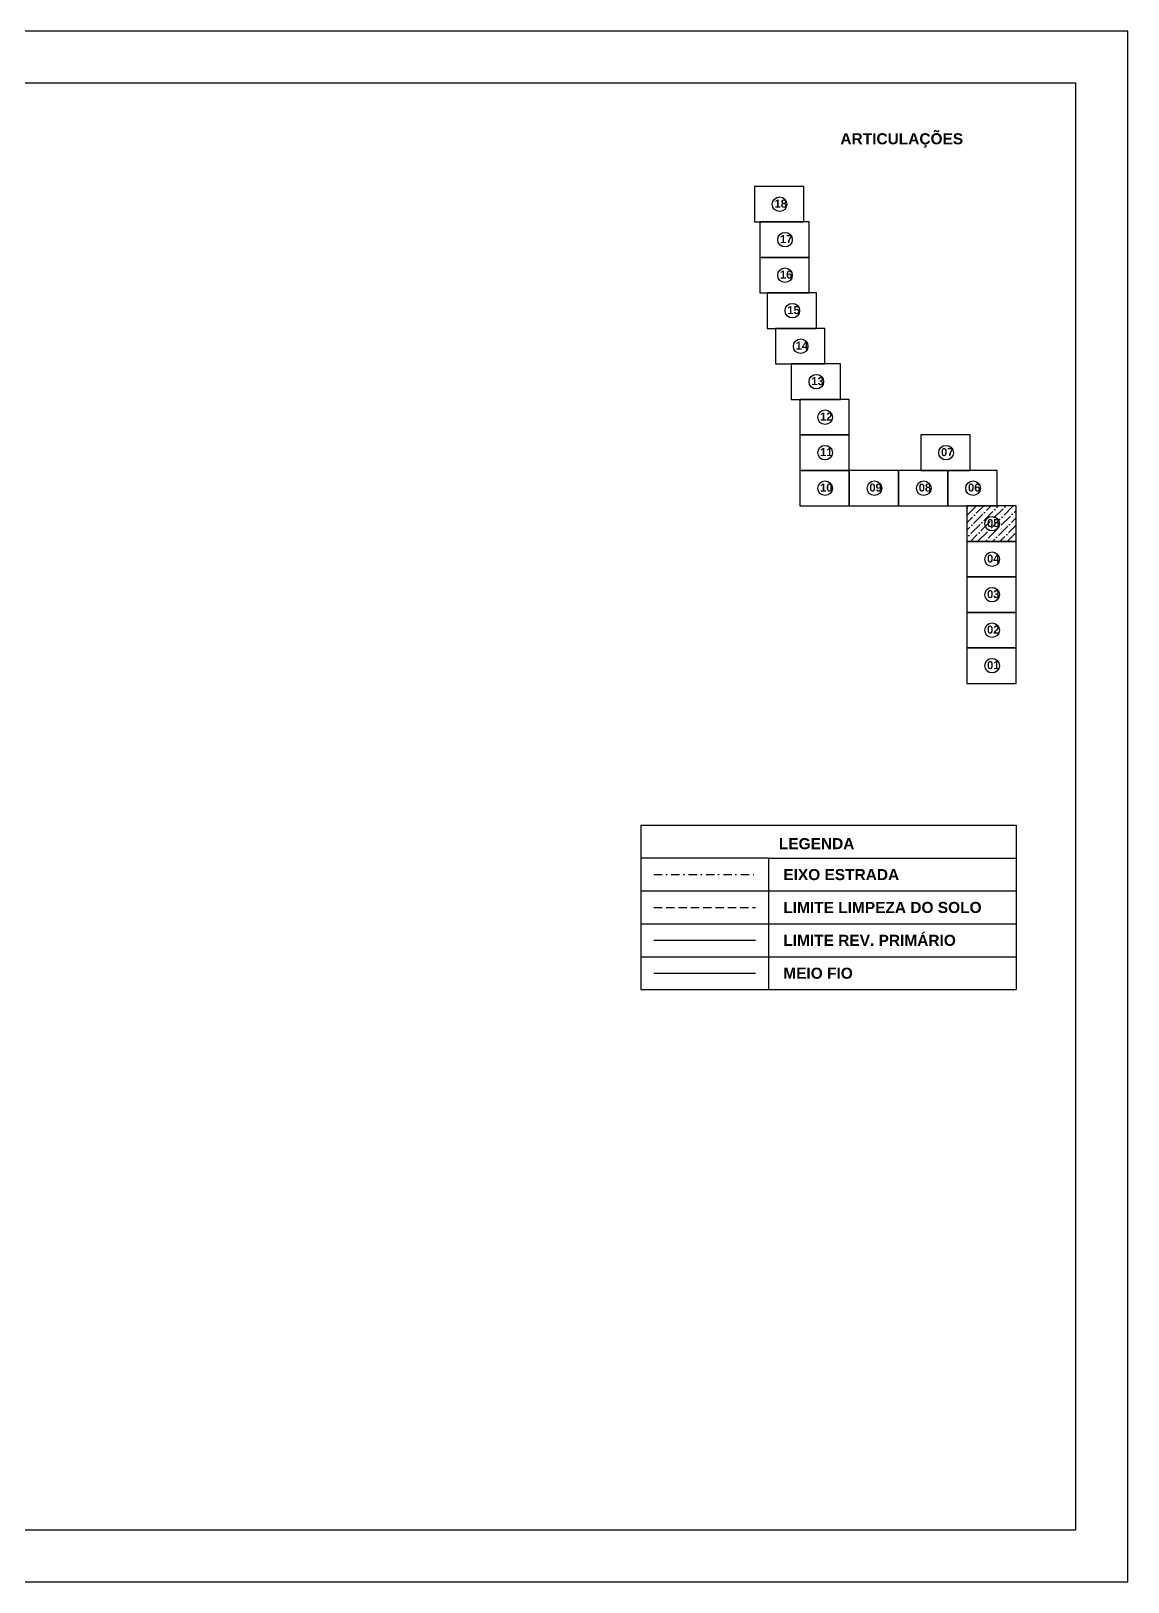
# Model space of a CAD drawing. Header units: millimetres. Extents: x 276147 to 291056, y 9594849 to 9609891.
# Drawn here: x 285909.7 to 286076.5, y 9596156.8 to 9596392.7 of the extents above; entities that cross this region are included whole.
import ezdxf

# ---------------------------------------------------------------- set-up
doc = ezdxf.new("R2010")
doc.units = ezdxf.units.MM
doc.header["$LTSCALE"] = 10
for name, pattern in [('CONTINUO', [0]), ('DASHDOTX2', [50.8, 25.4, -12.7, 0, -12.7]), ('HIDDEN', [0.375, 0.25, -0.125])]:
    doc.linetypes.add(name, pattern=pattern)
for name, color, linetype in [('500-dim1', 6, 'Continuous'), ('TG', 7, 'CONTINUO'), ('Top_malha_coord', 8, 'Continuous')]:
    doc.layers.add(name, color=color, linetype=linetype)
doc.styles.add('T7', font='arial.ttf')

# ---------------------------------------------------------------- blocks, each defined once
blk = doc.blocks.new('ASDF')
at = {"layer": 'Top_malha_coord', "color": 7}
for points in [[(288117.2770572668, 9595425.095165152), (288124.7770572668, 9595425.095165152), (288124.7770572668, 9595430.494073676), (288117.2770572668, 9595430.494073676)], [(288118.1013027223, 9595419.696256628), (288125.6013027224, 9595419.696256628), (288125.6013027224, 9595425.095165152), (288118.1013027223, 9595425.095165152)], [(288118.1013027223, 9595414.297348104), (288125.6013027224, 9595414.297348104), (288125.6013027224, 9595419.696256628), (288118.1013027223, 9595419.696256628)], [(288119.2235212072, 9595408.89843958), (288126.7235212072, 9595408.89843958), (288126.7235212072, 9595414.297348104), (288119.2235212072, 9595414.297348104)], [(288120.4897937645, 9595403.499531057), (288127.9897937645, 9595403.499531057), (288127.9897937645, 9595408.89843958), (288120.4897937645, 9595408.89843958)], [(288122.8676055573, 9595398.100622533), (288130.3676055573, 9595398.100622533), (288130.3676055573, 9595403.499531057), (288122.8676055573, 9595403.499531057)], [(288124.19609628, 9595392.701714007), (288131.69609628, 9595392.701714007), (288131.69609628, 9595398.100622533), (288124.19609628, 9595398.100622533)], [(288124.19609628, 9595387.302805483), (288131.69609628, 9595387.302805483), (288131.69609628, 9595392.701714007), (288124.19609628, 9595392.701714007)], [(288142.5888804331, 9595387.302805483), (288150.0888804331, 9595387.302805483), (288150.0888804331, 9595392.701714007), (288142.5888804331, 9595392.701714007)], [(288124.19609628, 9595381.90389696), (288131.69609628, 9595381.90389696), (288131.69609628, 9595387.302805483), (288124.19609628, 9595387.302805483)], [(288131.69609628, 9595381.90389696), (288139.19609628, 9595381.90389696), (288139.19609628, 9595387.302805483), (288131.69609628, 9595387.302805483)], [(288139.19609628, 9595381.90389696), (288146.69609628, 9595381.90389696), (288146.69609628, 9595387.302805483), (288139.19609628, 9595387.302805483)], [(288146.69609628, 9595381.90389696), (288154.19609628, 9595381.90389696), (288154.19609628, 9595387.302805483), (288146.69609628, 9595387.302805483)], [(288149.5854278603, 9595376.504988436), (288157.0854278603, 9595376.504988436), (288157.0854278603, 9595381.90389696), (288149.5854278603, 9595381.90389696)], [(288149.5854278603, 9595371.106079912), (288157.0854278603, 9595371.106079912), (288157.0854278603, 9595376.504988436), (288149.5854278603, 9595376.504988436)], [(288149.5854278603, 9595365.707171388), (288157.0854278603, 9595365.707171388), (288157.0854278603, 9595371.106079912), (288149.5854278603, 9595371.106079912)], [(288149.5854278603, 9595360.308262864), (288157.0854278603, 9595360.308262864), (288157.0854278603, 9595365.707171388), (288149.5854278603, 9595365.707171388)], [(288149.5854278603, 9595354.90935434), (288157.0854278603, 9595354.90935434), (288157.0854278603, 9595360.308262864), (288149.5854278603, 9595360.308262864)]]:
    blk.add_lwpolyline(points, close=True, dxfattribs=at)
for centre in [(288121.1075160061, 9595427.794619417), (288121.9317614617, 9595422.39571089), (288121.9317614617, 9595416.996802364), (288123.0539799466, 9595411.59789384), (288124.3202525039, 9595406.19898532), (288126.6980642967, 9595400.800076792), (288128.0265550194, 9595395.401168272), (288128.0265550194, 9595390.002259746), (288146.4193391725, 9595390.002259746), (288128.0265550194, 9595384.603351222), (288135.5265550194, 9595384.603351222), (288143.0265550194, 9595384.603351222), (288150.5265550194, 9595384.603351222), (288153.4158865996, 9595379.204442697), (288153.4158865996, 9595373.805534175), (288153.4158865996, 9595368.406625653), (288153.4158865996, 9595363.007717127), (288153.4158865996, 9595357.608808603)]:
    blk.add_circle(centre, 1.10921345708195, dxfattribs=at)
at = {"layer": 'Top_malha_coord', "color": 7, "char_height": 1.216883596980453, "attachment_point": 1, "style": 'T7'}
for s, insert in [('{\\fArial|b1|i0|c0|p34;18}', (288120.3443937709, 9595428.492702857)), ('{\\fArial|b1|i0|c0|p34;17}', (288121.1686392266, 9595423.093794333)), ('{\\fArial|b1|i0|c0|p34;16}', (288121.1686392266, 9595417.694885807)), ('{\\fArial|b1|i0|c0|p34;15}', (288122.2908577114, 9595412.295977283)), ('{\\fArial|b1|i0|c0|p34;14}', (288123.5571302687, 9595406.89706876)), ('{\\fArial|b1|i0|c0|p34;13}', (288125.9349420615, 9595401.498160236)), ('{\\fArial|b1|i0|c0|p34;12}', (288127.2634327842, 9595396.099251712)), ('{\\fArial|b1|i0|c0|p34;11}', (288127.2634327842, 9595390.700343188)), ('{\\fArial|b1|i0|c0|p34;07}', (288145.6562169372, 9595390.700343188)), ('{\\fArial|b1|i0|c0|p34;10}', (288127.2634327842, 9595385.301434664)), ('{\\fArial|b1|i0|c0|p34;09}', (288134.7634327842, 9595385.301434664)), ('{\\fArial|b1|i0|c0|p34;08}', (288142.2634327842, 9595385.301434664)), ('{\\fArial|b1|i0|c0|p34;06}', (288149.7634327842, 9595385.301434664)), ('{\\fArial|b1|i0|c0|p34;05}', (288152.6527643644, 9595379.902526142)), ('{\\fArial|b1|i0|c0|p34;04}', (288152.6527643644, 9595374.503617616)), ('{\\fArial|b1|i0|c0|p34;03}', (288152.6527643644, 9595369.104709093)), ('{\\fArial|b1|i0|c0|p34;02}', (288152.6527643644, 9595363.705800567)), ('{\\fArial|b1|i0|c0|p34;01}', (288152.6527643644, 9595358.306892043))]:
    blk.add_mtext_dynamic_manual_height_columns(s, width=9.05984542533406, gutter_width=12.5, heights=[0], dxfattribs=dict(at, insert=insert))

msp = doc.modelspace()

# ---------------------------------------------------------------- hatches: boundary and pattern name
at = {"layer": 'Top_malha_coord'}
h = msp.add_hatch(dxfattribs=at)
h.set_pattern_fill('ANSI36', color=8, scale=0.25)
h.set_pattern_definition([(45, (-2097.550440302643, 960.1335402280092), (0.4209495056751168, 1.54348152080876), [1.984375, -0.396875, 0, -0.396875])])
h.paths.add_polyline_path([(286059.5349875575, 9596320.441803092), (286052.0349875576, 9596320.441803092), (286052.0349875576, 9596315.042894568), (286059.5349875575, 9596315.042894568)])
h.paths.add_polyline_path([(286056.9746597541, 9596317.742348833, -1), (286054.7562328399, 9596317.742348833, -1)], flags=0)
h.paths.add_polyline_path([(286054.7267170852, 9596316.554096684), (286057.2260598618, 9596316.554096684), (286057.2260598618, 9596319.061740167), (286054.7267170852, 9596319.061740167)], flags=24)

# ---------------------------------------------------------------- linework, layer by layer
at = {"color": 8, "linetype": 'HIDDEN', "ltscale": 0.5}
msp.add_line((286004.4542974219, 9596259.38561223), (286019.8968725264, 9596259.38561223), dxfattribs=at)
at = {"layer": '500-dim1', "ltscale": 0.1}
for points in [[(285762.8124201144, 9596156.787109517), (286076.5308316656, 9596156.787109517), (286076.5308316656, 9596392.671586048), (285762.8124201144, 9596392.671586048)], [(285770.7546583815, 9596164.72934778), (286068.5885933985, 9596164.72934778), (286068.5885933985, 9596384.729347782), (285770.7546583815, 9596384.729347782)]]:
    msp.add_lwpolyline(points, close=True, dxfattribs=at)
at = {"layer": 'TG', "color": 1, "linetype": 'DASHDOTX2', "ltscale": 0.005}
msp.add_line((286004.4542974219, 9596264.385612233), (286019.8968725264, 9596264.385612233), dxfattribs=at)
at = {"layer": 'TG', "color": 8, "linetype": 'CONTINUO'}
msp.add_line((286004.4542974219, 9596254.38561223), (286019.8968725264, 9596254.38561223), dxfattribs=at)
at = {"layer": 'TG', "color": 4, "linetype": 'CONTINUO'}
msp.add_line((286004.4542974219, 9596249.38561223), (286019.8968725264, 9596249.38561223), dxfattribs=at)
at = {"layer": 'Top_malha_coord', "color": 7}
for p, q in [((286002.4542974219, 9596271.88561223), (286002.4542974219, 9596261.885612233)), ((286002.4542974219, 9596271.88561223), (286059.5349875575, 9596271.88561223)), ((286059.5349875575, 9596271.88561223), (286059.5349875575, 9596246.885612229)), ((286021.8968725264, 9596266.88561223), (286002.4542974219, 9596266.88561223)), ((286021.8968725264, 9596266.88561223), (286059.5349875575, 9596266.88561223)), ((286021.8968725264, 9596266.88561223), (286021.8968725264, 9596246.885612233)), ((286002.4542974219, 9596261.885612233), (286059.5349875575, 9596261.885612233)), ((286002.4542974219, 9596261.885612233), (286002.4542974219, 9596256.885612233)), ((286002.4542974219, 9596256.885612233), (286059.5349875575, 9596256.885612233)), ((286002.4542974219, 9596256.885612233), (286002.4542974219, 9596246.885612229)), ((286002.4542974219, 9596251.885612233), (286059.5349875575, 9596251.885612233)), ((286002.4542974219, 9596246.885612233), (286059.5349875575, 9596246.885612233))]:
    msp.add_line(p, q, dxfattribs=at)

# ---------------------------------------------------------------- block references
msp.add_blockref('ASDF', (-2097.550440302643, 938.5379061326383), dxfattribs=at)

# ---------------------------------------------------------------- texts
at = {"layer": 'Top_malha_coord', "color": 7, "char_height": 1.682079722240085, "attachment_point": 1, "style": 'T7'}
for s, width, insert in [('{\\fArial|b1|i0|c0|p34;ARTICULAÇÕES}', 9.05984542533406, (286032.8050452309, 9596377.123368677)), ('{\\fArial|b1|i0|c0|p34;LEGENDA}', 9.05984542533406, (286023.443717457, 9596269.920330828)), ('{\\fArial|b1|i0|c0|p34;EIXO ESTRADA}', 20.98438079227344, (286024.1223364054, 9596265.2148174)), ('{\\fArial|b1|i0|c0|p34;LIMITE LIMPEZA DO SOLO}', 31.11703686733381, (286024.1223364054, 9596260.2148174)), ('{\\fArial|b1|i0|c0|p34;LIMITE REV. PRIMÁRIO}', 41.98582607079879, (286024.1223364054, 9596255.2148174)), ('{\\fArial|b1|i0|c0|p34;MEIO FIO}', 41.98582607079879, (286024.1223364054, 9596250.214817401))]:
    msp.add_mtext_dynamic_manual_height_columns(s, width=width, gutter_width=12.5, heights=[0], dxfattribs=dict(at, insert=insert))

doc.saveas('drawing.dxf')
